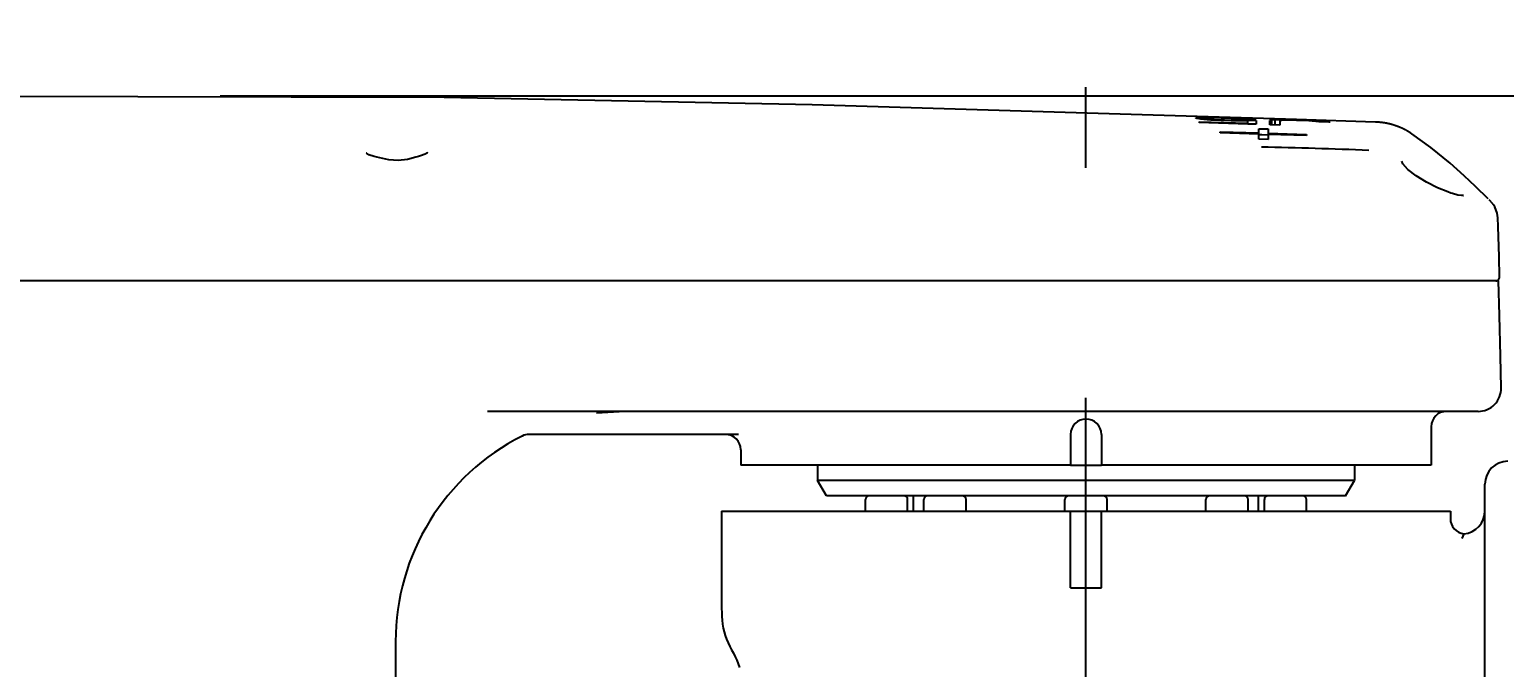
# Model space of a CAD drawing. Header units: millimetres. Extents: x 7426 to 8737, y 124 to 421.
# Drawn here: x 8048.13 to 8057.75, y 181.11 to 185.27 of the extents above; entities that cross this region are included whole.
import ezdxf

# ---------------------------------------------------------------- set-up
doc = ezdxf.new("R2010")
doc.units = ezdxf.units.MM
doc.linetypes.add('CENTER', pattern=[0.6, 0.375, -0.075, 0.075, -0.075])
for name, color, linetype in [('中心线', 7, 'Continuous'), ('外形图', 7, 'Continuous'), ('尺寸标注', 7, 'Continuous')]:
    doc.layers.add(name, color=color, linetype=linetype)
doc.styles.add('微软雅黑', font='msyh.ttc')
doc.dimstyles.new('尺寸标注_1_20比例', dxfattribs={"dimtxt": 2.1, "dimasz": 1.7, "dimexe": 0.5, "dimexo": 0.4, "dimgap": 0.5, "dimtad": 1, "dimdec": 1, "dimlfac": 20, "dimdsep": 46, "dimtxsty": '微软雅黑', "dimcen": 0.09, "dimadec": 0, "dimazin": 0, "dimtp": 0.01, "dimtm": 0.01, "dimtfac": 1, "dimtdec": 1, "dimtofl": 0, "dimtmove": 0, "dimatfit": 3, "dimfxl": 1, "dimtolj": 1, "dimarcsym": 0})

# ---------------------------------------------------------------- blocks, each defined once
blk = doc.blocks.new('*D1229')
at = {"layer": 'Defpoints', "color": 0}
for p in [(8048.9748, 184.8362), (8048.9668, 175.4269), (8067.1194, 175.4269)]:
    blk.add_point(p, dxfattribs=at)
at = {"layer": '尺寸标注', "color": 0, "linetype": 'Continuous', "lineweight": -2}
for p, q in [((8067.1194, 184.8362), (8067.1194, 200.0259)), ((8049.3748, 184.8362), (8067.6194, 184.8362)), ((8067.1194, 183.1362), (8067.1194, 177.1269)), ((8049.3668, 175.4269), (8067.6194, 175.4269))]:
    blk.add_line(p, q, dxfattribs=at)
at = {"layer": '尺寸标注', "color": 0}
for points in [[(8067.4027, 183.1362), (8066.8361, 183.1362), (8067.1194, 184.8362)], [(8066.8361, 177.1269), (8067.4027, 177.1269), (8067.1194, 175.4269)]]:
    blk.add_solid(points, dxfattribs=at)
at = {"layer": '尺寸标注', "color": 0, "insert": (8063.9961, 194.97), "char_height": 2.1, "attachment_point": 2, "rotation": 90, "style": '微软雅黑'}
blk.add_mtext('\\A1;（{\\A1;188.2）}', dxfattribs=at)

msp = doc.modelspace()

# ---------------------------------------------------------------- linework, layer by layer
at = {"layer": '中心线', "color": 7, "linetype": 'CENTER', "ltscale": 20}
msp.add_line((8055.019, 175.3689), (8055.019, 184.8943), dxfattribs=at)
at = {"layer": '外形图', "color": 0, "linetype": 'Continuous'}
for p, q in [((8055.6722, 184.7046), (8055.0271, 184.7235)), ((8056.3915, 184.6823), (8055.6722, 184.7046)), ((8055.735, 184.6936), (8055.7423, 184.6943)), ((8055.735, 184.6912), (8055.735, 184.6936)), ((8055.7423, 184.6898), (8055.735, 184.6912)), ((8055.7569, 184.6956), (8055.7569, 184.687)), ((8055.7598, 184.6867), (8055.7569, 184.687)), ((8055.7678, 184.6857), (8055.7598, 184.6867)), ((8055.7788, 184.6843), (8055.7678, 184.6857)), ((8055.7788, 184.6962), (8055.7897, 184.6964)), ((8055.7897, 184.6964), (8055.7897, 184.6914)), ((8055.7897, 184.6964), (8055.8079, 184.6962)), ((8055.7897, 184.6906), (8055.7897, 184.6829)), ((8055.797, 184.6886), (8055.7996, 184.6881)), ((8055.7996, 184.6881), (8055.8006, 184.6878)), ((8055.8079, 184.693), (8055.8006, 184.6927)), ((8055.8006, 184.6878), (8055.8006, 184.6829)), ((8055.8006, 184.6878), (8055.8079, 184.6869)), ((8055.8079, 184.6962), (8055.8262, 184.6961)), ((8055.8079, 184.6869), (8055.8152, 184.686)), ((8055.8152, 184.686), (8055.8225, 184.685)), ((8055.8335, 184.6936), (8055.8225, 184.6936)), ((8055.8262, 184.6961), (8055.8444, 184.6959)), ((8055.8553, 184.6935), (8055.8335, 184.6936)), ((8055.8444, 184.6959), (8055.8626, 184.6954)), ((8055.8699, 184.6932), (8055.8553, 184.6935)), ((8055.8626, 184.6954), (8055.8808, 184.695)), ((8055.8845, 184.6929), (8055.8699, 184.6932)), ((8055.8808, 184.695), (8055.8991, 184.6945)), ((8055.8991, 184.6926), (8055.8845, 184.6929)), ((8055.8991, 184.6945), (8055.9209, 184.6939)), ((8055.9209, 184.692), (8055.8991, 184.6926)), ((8055.9209, 184.6939), (8055.9428, 184.6932)), ((8055.9428, 184.6913), (8055.9209, 184.692)), ((8055.9428, 184.6932), (8055.9647, 184.6925)), ((8055.9647, 184.6906), (8055.9428, 184.6913)), ((8055.9647, 184.6925), (8055.9829, 184.6919)), ((8055.9793, 184.69), (8055.9647, 184.6906)), ((8056.0085, 184.6888), (8055.9793, 184.69)), ((8055.9829, 184.6919), (8056.0012, 184.6912)), ((8056.0012, 184.6912), (8056.0085, 184.6909)), ((8056.0085, 184.6909), (8056.0194, 184.6905)), ((8056.0194, 184.6882), (8056.0085, 184.6888)), ((8056.0194, 184.6905), (8056.0194, 184.6869)), ((8056.0194, 184.6905), (8056.0376, 184.6896)), ((8056.0413, 184.6869), (8056.0194, 184.6882)), ((8056.0376, 184.6896), (8056.0558, 184.6886)), ((8056.0486, 184.686), (8056.0413, 184.6869)), ((8056.0559, 184.6851), (8056.0486, 184.686)), ((8056.0558, 184.6886), (8056.0634, 184.6882)), ((8056.0634, 184.6882), (8056.0741, 184.6876)), ((8056.0741, 184.6876), (8056.0741, 184.6841)), ((8056.0741, 184.6876), (8056.085, 184.6867)), ((8056.085, 184.6867), (8056.096, 184.6858)), ((8056.096, 184.6858), (8056.1069, 184.6848)), ((8055.7569, 184.6629), (8055.7569, 184.6686)), ((8055.7569, 184.6686), (8056.0741, 184.6589)), ((8056.0741, 184.6531), (8055.7569, 184.6629)), ((8055.7897, 184.6829), (8055.7788, 184.6843)), ((8055.8079, 184.6816), (8055.7897, 184.6829)), ((8055.8225, 184.685), (8055.8225, 184.6788)), ((8055.8991, 184.6762), (8055.8444, 184.6788)), ((8055.8447, 184.6833), (8055.8553, 184.6825)), ((8055.8553, 184.6825), (8055.8553, 184.6788)), ((8055.8553, 184.6825), (8055.8845, 184.6811)), ((8055.8845, 184.6811), (8055.8991, 184.6804)), ((8055.8945, 184.5955), (8055.8945, 184.6031)), ((8055.8945, 184.6031), (8056.1445, 184.5954)), ((8056.1445, 184.5878), (8055.8945, 184.5955)), ((8055.8991, 184.6804), (8055.8991, 184.6762)), ((8055.8991, 184.6804), (8055.9209, 184.6797)), ((8055.9647, 184.6742), (8055.8991, 184.6762)), ((8055.9209, 184.6797), (8055.9428, 184.6791)), ((8055.9428, 184.6791), (8055.9647, 184.6784)), ((8055.9647, 184.6784), (8055.9647, 184.6742)), ((8055.9647, 184.6784), (8055.9793, 184.6782)), ((8056.0194, 184.6734), (8055.9647, 184.6742)), ((8055.9793, 184.6782), (8055.9939, 184.678)), ((8055.9939, 184.678), (8056.0085, 184.6778)), ((8056.0085, 184.6778), (8056.023, 184.6781)), ((8056.0085, 184.6778), (8056.0085, 184.6734)), ((8056.0376, 184.6737), (8056.0194, 184.6734)), ((8056.023, 184.6781), (8056.0376, 184.6784)), ((8056.0376, 184.6784), (8056.0522, 184.6787)), ((8056.0558, 184.6739), (8056.0376, 184.6737)), ((8056.0522, 184.6787), (8056.0522, 184.6742)), ((8056.0522, 184.6787), (8056.0777, 184.6779)), ((8056.0741, 184.6742), (8056.0558, 184.6739)), ((8056.0631, 184.6841), (8056.0559, 184.6851)), ((8056.0744, 184.6838), (8056.0631, 184.6841)), ((8056.0741, 184.6531), (8056.0741, 184.6742)), ((8056.1288, 184.6514), (8056.0741, 184.6531)), ((8056.1069, 184.6827), (8056.0744, 184.6838)), ((8056.0777, 184.6779), (8056.1288, 184.6763)), ((8056.1288, 184.6821), (8056.1069, 184.6827)), ((8056.1288, 184.6763), (8056.1288, 184.6514)), ((8056.1445, 184.5544), (8056.1445, 184.6229)), ((8056.1445, 184.6229), (8056.207, 184.6209)), ((8056.207, 184.6209), (8056.207, 184.5524)), ((8056.207, 184.5934), (8056.457, 184.5855)), ((8056.2163, 184.6487), (8056.2163, 184.6769)), ((8056.2819, 184.6466), (8056.2163, 184.6487)), ((8056.2272, 184.6795), (8056.2345, 184.68)), ((8056.2272, 184.6795), (8056.2272, 184.6487)), ((8056.2491, 184.6808), (8056.2491, 184.6476)), ((8056.2819, 184.6811), (8056.2928, 184.6812)), ((8056.2819, 184.6749), (8056.2819, 184.6466)), ((8056.2928, 184.6812), (8056.2928, 184.6778)), ((8056.2928, 184.6812), (8056.3074, 184.681)), ((8056.3074, 184.681), (8056.322, 184.6808)), ((8056.322, 184.6808), (8056.3366, 184.6805)), ((8056.3366, 184.6805), (8056.3366, 184.6777)), ((8056.3366, 184.6805), (8056.3548, 184.6801)), ((8056.3913, 184.6768), (8056.3475, 184.6777)), ((8056.3548, 184.6801), (8056.373, 184.6796)), ((8056.373, 184.6796), (8056.3913, 184.6792)), ((8056.3913, 184.6792), (8056.435, 184.6778)), ((8056.435, 184.6754), (8056.3913, 184.6768)), ((8056.9055, 184.6656), (8056.3915, 184.6823)), ((8056.435, 184.6778), (8056.4715, 184.6764)), ((8056.4788, 184.6735), (8056.435, 184.6754)), ((8056.4715, 184.6764), (8056.4789, 184.6761)), ((8056.4789, 184.6761), (8056.4897, 184.6757)), ((8056.4897, 184.6757), (8056.4897, 184.6715)), ((8056.4897, 184.6757), (8056.5189, 184.6742)), ((8056.5189, 184.6708), (8056.5116, 184.6715)), ((8056.5189, 184.6742), (8056.5335, 184.6735)), ((8056.5262, 184.67), (8056.5189, 184.6708)), ((8056.5335, 184.6692), (8056.5262, 184.67)), ((8056.5335, 184.6735), (8056.5335, 184.6692)), ((8056.5335, 184.6735), (8056.548, 184.6725)), ((8056.61, 184.6644), (8056.5444, 184.6665)), ((8056.548, 184.6725), (8056.5626, 184.6714)), ((8056.5626, 184.6714), (8056.5772, 184.6704)), ((8056.5772, 184.6704), (8056.5772, 184.6654)), ((8056.5991, 184.6677), (8056.5991, 184.6644)), ((8056.912, 184.6654), (8056.9055, 184.6656)), ((8056.9161, 184.6652), (8056.912, 184.6654)), ((8056.9187, 184.6651), (8056.9161, 184.6652)), ((8056.9212, 184.665), (8056.9187, 184.6651)), ((8056.9237, 184.6648), (8056.9212, 184.665)), ((8056.9262, 184.6647), (8056.9237, 184.6648)), ((8056.9287, 184.6645), (8056.9262, 184.6647)), ((8056.9312, 184.6643), (8056.9287, 184.6645)), ((8056.9337, 184.6641), (8056.9312, 184.6643)), ((8056.9362, 184.6639), (8056.9337, 184.6641)), ((8056.9387, 184.6637), (8056.9362, 184.6639)), ((8056.9413, 184.6634), (8056.9387, 184.6637)), ((8056.9439, 184.6632), (8056.9413, 184.6634)), ((8056.9465, 184.6629), (8056.9439, 184.6632)), ((8056.9491, 184.6626), (8056.9465, 184.6629)), ((8056.9518, 184.6622), (8056.9491, 184.6626)), ((8056.9545, 184.6619), (8056.9518, 184.6622)), ((8056.9573, 184.6615), (8056.9545, 184.6619)), ((8056.9601, 184.6611), (8056.9573, 184.6615)), ((8056.9629, 184.6607), (8056.9601, 184.6611)), ((8056.9658, 184.6602), (8056.9629, 184.6607)), ((8056.9688, 184.6597), (8056.9658, 184.6602)), ((8056.9718, 184.6592), (8056.9688, 184.6597)), ((8056.9748, 184.6586), (8056.9718, 184.6592)), ((8056.9779, 184.658), (8056.9748, 184.6586)), ((8056.9811, 184.6574), (8056.9779, 184.658)), ((8056.9844, 184.6568), (8056.9811, 184.6574)), ((8056.9877, 184.6561), (8056.9844, 184.6568)), ((8056.9911, 184.6553), (8056.9877, 184.6561)), ((8056.9946, 184.6545), (8056.9911, 184.6553)), ((8056.9981, 184.6537), (8056.9946, 184.6545)), ((8057.0018, 184.6528), (8056.9981, 184.6537)), ((8057.0055, 184.6518), (8057.0018, 184.6528)), ((8057.1428, 184.5895), (8057.1366, 184.5937)), ((8057.2669, 184.4998), (8057.1427, 184.5896)), ((8056.1445, 184.5847), (8056.1653, 184.584)), ((8056.207, 184.5524), (8056.1445, 184.5544)), ((8056.1653, 184.584), (8056.207, 184.5827)), ((8056.457, 184.5779), (8056.207, 184.5858)), ((8056.457, 184.5855), (8056.457, 184.5779)), ((8050.3804, 184.4416), (8050.3455, 184.4529)), ((8050.3978, 184.4378), (8050.3804, 184.4416)), ((8050.4169, 184.4336), (8050.3976, 184.4378)), ((8050.6677, 184.4418), (8050.6519, 184.4378)), ((8050.6823, 184.4456), (8050.6675, 184.4418)), ((8050.7121, 184.4566), (8050.6823, 184.4456)), ((8050.7259, 184.4654), (8050.7121, 184.4566)), ((8057.0839, 184.3941), (8057.0771, 184.4115)), ((8057.3971, 184.2032), (8057.3766, 184.2105)), ((8057.3972, 184.2031), (8057.3971, 184.2032)), ((8057.4069, 184.1999), (8057.3972, 184.2031)), ((8057.4425, 184.19), (8057.4069, 184.1999)), ((8057.4672, 184.1868), (8057.4425, 184.19)), ((8057.475, 184.1871), (8057.4672, 184.1868)), ((8057.4751, 184.1872), (8057.475, 184.1871)), ((8057.4792, 184.1878), (8057.4751, 184.1872)), ((8057.4779, 184.1863), (8057.4792, 184.1878)), ((8057.6413, 184.1652), (8057.6412, 184.1654)), ((8057.671, 184.1324), (8057.6469, 184.1597)), ((8057.675, 184.127), (8057.6711, 184.1323)), ((8057.675, 184.127), (8057.6754, 184.1265)), ((8057.6831, 184.1145), (8057.6754, 184.1265)), ((8057.7075, 183.6316), (8041.6585, 183.6316)), ((8057.5744, 182.7816), (8051.1182, 182.7816)), ((8052.0121, 182.7816), (8051.8281, 182.7703)), ((8057.269, 182.6816), (8057.269, 182.4316)), ((8052.7536, 182.6316), (8051.385, 182.6316)), ((8054.919, 182.6316), (8054.919, 182.4316)), ((8055.119, 182.6316), (8055.119, 182.4316)), ((8052.769, 182.5316), (8052.769, 182.4316)), ((8054.919, 182.4316), (8052.769, 182.4316)), ((8053.269, 182.4316), (8053.269, 182.3316)), ((8054.919, 182.4316), (8055.119, 182.4316)), ((8057.269, 182.4316), (8055.119, 182.4316)), ((8056.769, 182.4316), (8056.769, 182.3316)), ((8056.769, 182.3316), (8053.269, 182.3316)), ((8053.3267, 182.2316), (8053.269, 182.3316)), ((8056.7113, 182.2316), (8056.769, 182.3316)), ((8057.619, 177.9565), (8057.619, 182.3066)), ((8056.7113, 182.2316), (8053.3267, 182.2316)), ((8053.5815, 182.1316), (8053.5815, 182.2066)), ((8053.8565, 182.1316), (8053.8565, 182.2066)), ((8053.894, 182.1316), (8053.894, 182.2316)), ((8053.9623, 182.1316), (8053.9623, 182.2066)), ((8054.2373, 182.1316), (8054.2373, 182.2066)), ((8054.8815, 182.1316), (8054.8815, 182.2066)), ((8055.1565, 182.1316), (8055.1565, 182.2066)), ((8055.8008, 182.1316), (8055.8008, 182.2066)), ((8056.0758, 182.1316), (8056.0758, 182.2066)), ((8056.144, 182.1316), (8056.144, 182.2316)), ((8056.1815, 182.1316), (8056.1815, 182.2066)), ((8056.4565, 182.1316), (8056.4565, 182.2066)), ((8052.644, 182.1316), (8057.394, 182.1316)), ((8052.644, 182.1316), (8052.644, 181.4966)), ((8054.919, 181.6316), (8054.919, 182.1316)), ((8055.119, 181.6316), (8055.119, 182.1316)), ((8057.394, 182.1316), (8057.394, 182.083)), ((8057.4818, 181.9837), (8057.4679, 181.9526)), ((8054.919, 181.6316), (8055.119, 181.6316)), ((8050.5189, 181.2816), (8050.5189, 178.9816))]:
    msp.add_line(p, q, dxfattribs=at)
for points in [[(8055.027, 184.7235), (8053.2348, 184.7777), (8050.8352, 184.8256), (8047.8386, 184.8331), (8045.4936, 184.8053), (8043.7157, 184.7435), (8042.3, 184.6395), (8041.208, 184.5062)], [(8057.1366, 184.5937), (8057.1325, 184.5964), (8057.1291, 184.5987), (8057.126, 184.6006), (8057.1232, 184.6023), (8057.1205, 184.604), (8057.118, 184.6055), (8057.1154, 184.607), (8057.1129, 184.6085), (8057.1105, 184.6099), (8057.108, 184.6113), (8057.1056, 184.6126), (8057.1032, 184.6139), (8057.1008, 184.6152), (8057.0983, 184.6165), (8057.0959, 184.6177), (8057.0935, 184.619), (8057.091, 184.6202), (8057.0886, 184.6214), (8057.0861, 184.6226), (8057.0836, 184.6237), (8057.0812, 184.6249), (8057.0787, 184.626), (8057.0762, 184.6271), (8057.0737, 184.6282), (8057.0712, 184.6293), (8057.0687, 184.6304), (8057.0662, 184.6314), (8057.0637, 184.6325), (8057.0612, 184.6335), (8057.0587, 184.6345), (8057.0562, 184.6354), (8057.0537, 184.6364), (8057.0513, 184.6373), (8057.0488, 184.6382), (8057.0464, 184.6391), (8057.0439, 184.64), (8057.0416, 184.6408), (8057.0392, 184.6417), (8057.0369, 184.6424), (8057.0346, 184.6432), (8057.0323, 184.644), (8057.0301, 184.6447), (8057.0279, 184.6454), (8057.0257, 184.6461), (8057.0236, 184.6467), (8057.0215, 184.6473), (8057.0194, 184.648), (8057.0173, 184.6486), (8057.0153, 184.6491), (8057.0133, 184.6497), (8057.0113, 184.6502), (8057.0094, 184.6508), (8057.0055, 184.6518)], [(8057.6412, 184.1654), (8057.5585, 184.2454), (8057.4834, 184.3166), (8057.3931, 184.3973), (8057.2669, 184.4998)], [(8050.3455, 184.4529), (8050.3288, 184.4627), (8050.3272, 184.4643)], [(8050.6519, 184.4378), (8050.5967, 184.423), (8050.5359, 184.4148), (8050.4742, 184.4206), (8050.4169, 184.4336)], [(8050.727, 184.4656), (8050.727, 184.466), (8050.7259, 184.4654)], [(8057.3766, 184.2105), (8057.3101, 184.2384), (8057.2383, 184.2749), (8057.171, 184.3158), (8057.1175, 184.3565), (8057.0839, 184.3941)], [(8057.7036, 184.0428), (8057.6998, 184.0721), (8057.6831, 184.1145)], [(8057.7148, 183.6573), (8057.7111, 183.7887), (8057.7053, 183.9858), (8057.7036, 184.0428)], [(8057.7245, 182.9349), (8057.7199, 183.1413), (8057.7134, 183.4063), (8057.7075, 183.6316)]]:
    msp.add_lwpolyline(points, dxfattribs=at)
for centre, radius, start, end in [((8055.8418, 183.6379), 1.0611, 94.59217, 95.38264), ((8055.5407, 183.6021), 1.1062, 78.73079, 79.49993), ((8055.8621, 181.0282), 3.6689, 91.30112, 91.64283), ((8055.6352, 183.9294), 0.7763, 77.96751, 78.51724), ((8055.8875, 183.9524), 0.7454, 96.69099, 97.2557), ((8055.9268, 181.7881), 2.9074, 92.0557, 92.34331), ((8054.4759, 167.1551), 17.577, 85.53451, 85.65374), ((8055.1163, 175.2867), 9.4249, 85.56703, 85.70257), ((8055.9076, 183.0204), 1.6763, 82.41944, 83.17308), ((8056.2871, 184.401), 0.2849, 102.1269, 104.38717), ((8056.3373, 183.0376), 1.6456, 93.07168, 93.58031), ((8056.3207, 178.205), 6.4763, 90.34387, 90.63388), ((8056.366, 184.2516), 0.4316, 99.76269, 101.23947), ((8056.4228, 181.7711), 2.9088, 92.1303, 92.56156), ((8056.3207, 178.3244), 6.3533, 89.75767, 90.05358), ((8056.1057, 178.293), 6.3914, 86.35921, 86.65391), ((8056.4304, 184.2322), 0.4491, 75.28763, 76.72587), ((8056.3817, 183.0065), 1.6754, 82.54428, 83.29814), ((8056.5189, 184.3798), 0.2988, 72.23539, 74.42487), ((8057.6898, 183.6566), 0.025, 270, 1.57171), ((8057.5746, 182.9316), 0.15, 270, 1.24633), ((8057.369, 182.6816), 0.1, 90, 180), ((8055.019, 182.6316), 0.1, 0, 180), ((8052.019, 181.2816), 1.5, 116.7655, 180), ((8051.3885, 182.5316), 0.1, 90, 116.7655), ((8052.669, 182.5316), 0.1, 0, 90), ((8057.769, 182.3066), 0.15, 90, 180), ((8053.6065, 182.2066), 0.025, 90, 180), ((8053.8315, 182.2066), 0.025, 0, 90), ((8053.9873, 182.2066), 0.025, 90, 180), ((8054.2123, 182.2066), 0.025, 0, 90), ((8054.9065, 182.2066), 0.025, 90, 180), ((8055.1315, 182.2066), 0.025, 0, 90), ((8055.8258, 182.2066), 0.025, 90, 180), ((8056.0508, 182.2066), 0.025, 0, 90), ((8056.2065, 182.2066), 0.025, 90, 180), ((8056.4315, 182.2066), 0.025, 0, 90), ((8057.469, 182.1332), 0.15, 274.8883, 0), ((8057.494, 182.083), 0.1, 180, 262.98208)]:
    msp.add_arc(centre, radius, start, end, dxfattribs=at)
msp.add_open_spline([(8056.8628, 184.4807), (8056.6295, 184.4919), (8056.3961, 184.4971), (8056.1626, 184.5027)], degree=3, dxfattribs=at)
msp.add_open_spline([(8052.644, 181.4966), (8052.644, 181.4292), (8052.6588, 181.2904), (8052.742, 181.1782), (8052.7599, 181.1133)], degree=3, knots=[0, 0, 0, 0, 0.500048, 1, 1, 1, 1], dxfattribs=at)

# ---------------------------------------------------------------- dimensions: what is measured, and where the dimension line sits
at = {"layer": '尺寸标注', "color": 0, "linetype": 'Continuous'}
dim = msp.add_linear_dim(base=(8067.1194, 175.4269), p1=(8048.9748, 184.8362), p2=(8048.9668, 175.4269), angle=270, text='（{\\A1;188.2）}', dimstyle='尺寸标注_1_20比例', dxfattribs=at)
dim.commit()
dim.dimension.update_dxf_attribs({"geometry": '*D1229', "text_midpoint": (8067.1194, 194.97), "dimtype": 160})

doc.saveas('drawing.dxf')
